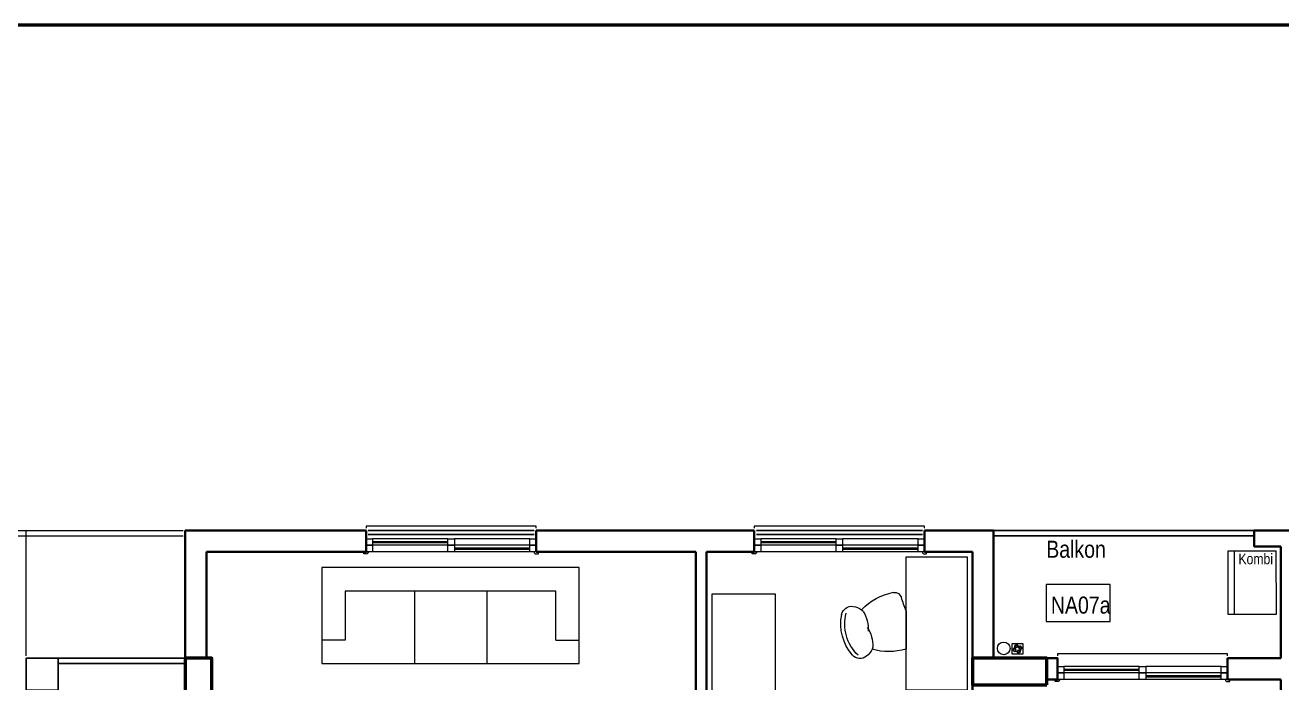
# Model space of a CAD drawing. Header units: millimetres. Extents: x 1852829 to 1882754, y -270850 to -231658.
# Drawn here: x 1860972 to 1862154, y -262812 to -262194 of the extents above; entities that cross this region are included whole.
import ezdxf
from ezdxf.enums import TextEntityAlignment as Align

# ---------------------------------------------------------------- set-up
doc = ezdxf.new("R2010")
doc.units = ezdxf.units.MM
for name, color, linetype, lineweight in [('a_ba', 6, 'Continuous', 50), ('a_doğrama', 251, 'Continuous', 20), ('a_duvar', 251, 'Continuous', 35), ('a_görünüş', 32, 'Continuous', 25), ('a_görünüş_ince', 8, 'Continuous', 20), ('a_not_mahal', 253, 'Continuous', 5), ('a_tefriş', 8, 'Continuous', 20), ('a_çerçeve_line', 7, 'Continuous', 50), ('m_yib', 65, 'Continuous', 20)]:
    doc.layers.add(name, color=color, linetype=linetype, lineweight=lineweight)
doc.styles.get("Standard").update_dxf_attribs({"font": 'ARIALN.TTF'})

# ---------------------------------------------------------------- blocks, each defined once
blk = doc.blocks.new('160p')
at = {"layer": 'a_doğrama', "color": 251}
for points in [[(-6, -6), (-6, 0), (-12, 0), (-12, -6)], [(0, -6), (0, 0), (-6, 0), (-6, -6)], [(-6, -83), (-6, -77), (-12, -77), (-12, -83)], [(0, -83), (0, -77), (-6, -77), (-6, -83)], [(-6, -160), (-6, -154), (-12, -154), (-12, -160)], [(0, -160), (0, -154), (-6, -154), (-6, -160)]]:
    blk.add_lwpolyline(points, close=True, dxfattribs=at)
for points in [[(2, -1), (2, 2), (0, 2), (0, -2), (1, -2), (2, -1)], [(-9.5, -6), (-9.5, -77)], [(-8.5, -6), (-8.5, -77)], [(-3.5, -83), (-3.5, -154)], [(-2.5, -83), (-2.5, -154)], [(2, -159), (2, -162), (0, -162), (0, -158), (1, -158), (2, -159)]]:
    blk.add_lwpolyline(points, dxfattribs=at)
at = {"layer": 'a_görünüş_ince', "color": 251}
for points in [[(-22, -160), (-24, -160), (-24, 0), (-22, 0)], [(-12, -77), (-12, -6)], [(-6, -77), (-6, -6)], [(-6, -77), (-6, -6)], [(0, -77), (0, -6)], [(-12, -154), (-12, -83)], [(-6, -154), (-6, -83)], [(-6, -154), (-6, -83)], [(0, -154), (0, -83)]]:
    blk.add_lwpolyline(points, dxfattribs=at)
blk = doc.blocks.new('tefriş_koltuk_242x90')
at = {"layer": 'a_tefriş'}
for p, q in [((-34, -22), (-34, -90)), ((34, -22), (34, -90)), ((-99, -68), (-121, -68)), ((99, -68), (121, -68))]:
    blk.add_line(p, q, dxfattribs=at)
for points in [[(-121, -90), (-121, 0), (121, 0), (121, -90), (-121, -90)], [(-99, -68), (-99, -22), (99, -22), (99, -68)]]:
    blk.add_lwpolyline(points, dxfattribs=at)
blk = doc.blocks.new('tefriş_sandalye')
at = {"layer": 'a_tefriş'}
blk.add_line((0, -18), (0, 18), dxfattribs=at)
at = {"layer": 'a_tefriş', "extrusion": (0, 0, -1)}
for centre, major_axis, start_param, end_param in [((48.7, 10.5), (13, -13), 2.7784, 3.245118), ((43.2, 17.3), (6.76, 6.76), 4.815914, 6.34704), ((16.9, -5.5), (28.8, 28.8), 6.26556, 7.321949), ((16.9, -5.5), (28.8, 28.8), 6.26556, 7.321949), ((16, -34.3), (38.7, 38.7), 5.200723, 5.79406), ((62.1, 15.1), (21.8, -21.8), 1.757107, 2.385975), ((62.1, 15.1), (21.8, -21.8), 1.757107, 2.385975), ((48.7, 10.5), (13, -13), 2.664537, 2.7784), ((48.7, 10.5), (13, -13), 2.664537, 2.7784), ((17, -5.7), (31.4, -31.4), -1.506941, -0.587454), ((66.5, -1.2), (21.8, -21.8), 1.802816, 2.431683), ((66.5, -1.2), (21.8, -21.8), 1.802816, 2.431683), ((-154, -79.7), (117.3, -117.3), -1.166716, -1.087708), ((1.8, 18.5), (38.7, -38.7), -0.034473, 0.601946), ((52.6, -3.9), (13, -13), 1.410391, 1.524253), ((52.6, -3.9), (13, -13), 1.410391, 1.524253), ((52.6, -3.9), (13, 13), 2.514469, 2.981187), ((51.2, -12.6), (6.76, -6.76), -0.587454, 0.943672), ((11.1, -28.2), (4.99, -4.99), 0.687369, 2.053884)]:
    blk.add_ellipse(centre, major_axis=major_axis, ratio=1, start_param=start_param, end_param=end_param, dxfattribs=at)
blk = doc.blocks.new('tefriş_süzgeç')
at = {"layer": 'a_tefriş'}
for p, q in [((5, 0), (-5, 0)), ((-5, 0), (-5, -10)), ((5, -10), (5, 0)), ((-5, -10), (5, -10)), ((-3.6, -5.1), (-4.1, -5.1)), ((-2.6, -5.1), (-3.1, -5.1)), ((-2.5, -2.5), (-2.9, -2.2)), ((-2.6, -7.6), (-2.9, -7.9)), ((-2, -3.3), (-2.3, -3)), ((-1.9, -6.9), (-2.2, -7.2)), ((-1.6, -5.1), (-2.1, -5.1)), ((-1.2, -3.9), (-1.5, -3.6)), ((-1.2, -6.2), (-1.5, -6.5)), ((-0.2, -2.5), (-0.2, -2)), ((-0.1, -1.5), (-0.1, -1)), ((-0.1, -3), (-0.1, -3.5)), ((-0.1, -6.6), (-0.1, -7.1)), ((-0.1, -7.6), (-0.1, -8.1)), ((-0.1, -8.6), (-0.1, -9.1)), ((1, -4), (1.4, -3.6)), ((1.1, -6.2), (1.4, -6.5)), ((1.5, -5.1), (2, -5.1)), ((1.7, -3.3), (2.1, -2.9)), ((1.8, -6.9), (2.1, -7.2)), ((2.5, -2.5), (2.8, -2.2)), ((2.5, -5.1), (3, -5.1)), ((2.5, -7.5), (2.8, -7.9)), ((3.5, -5.1), (4, -5.1))]:
    blk.add_line(p, q, dxfattribs=at)
for centre, radius, start, end in [((-0.1, -5.1), 4.06, 134.2896, 180), ((-0.1, -5.1), 3.56, 134.2896, 180), ((-0.1, -5.1), 3.06, 180, 225), ((-0.1, -5.1), 4.06, 225, 270), ((-0.1, -5.1), 2.56, 180, 225), ((-0.1, -5.1), 3.56, 225, 270), ((-0.4, -4.4), 2.4, 84.5943, 143.2016), ((-0.1, -5.1), 2.06, 134.2896, 180), ((-0.1, -5), 2.44, 90.343, 138.1212), ((-0.1, -5.1), 1.56, 134.2896, 180), ((-0.1, -5.1), 2.06, 225, 270), ((-0.1, -5.1), 1.56, 225, 270), ((-0.1, -5.1), 4.06, 45, 90), ((-0.1, -5.1), 3.56, 45, 90), ((-0.1, -5.1), 2.06, 45, 90), ((-0.1, -5.1), 1.56, 45, 90), ((-0.1, -5.1), 2.56, 270, 315.7104), ((-0.1, -5.1), 3.06, 270, 315.7104), ((-0.1, -5.1), 1.56, 314.2896, 360), ((-0.1, -5.1), 2.06, 314.2896, 360), ((-0.1, -5.1), 2.56, 360, 45), ((-0.1, -5.1), 3.06, 360, 45), ((-0.1, -5.1), 3.56, 314.2896, 360), ((-0.1, -5.1), 4.06, 314.2896, 360)]:
    blk.add_arc(centre, radius, start, end, dxfattribs=at)
blk = doc.blocks.new('kombi')
at = {"layer": 'a_tefriş', "lineweight": 20}
for p, q in [((-4.8, 60), (40.2, 60)), ((-4.7, 0), (-4.8, 60)), ((1.3, 0), (1.2, 60)), ((40.2, 60), (40.3, 0)), ((69.2, 60), (69.2, 0)), ((114.2, 60), (69.2, 60)), ((108.2, 0), (108.2, 60)), ((114.2, 0), (114.2, 60)), ((40.3, 0), (-4.7, 0)), ((69.2, 0), (114.2, 0))]:
    blk.add_line(p, q, dxfattribs=at)
at = {"layer": 'a_not_mahal'}
for p in [(5, 47.3), (73.2, 47.3)]:
    blk.add_text('Kombi', height=10, dxfattribs=at).set_placement(p)

msp = doc.modelspace()

# ---------------------------------------------------------------- linework, layer by layer
at = {"layer": 'a_ba', "color": 253}
for points in [[(1861122.7, -262858.5), (1861147.7, -262858.5), (1861147.7, -262788.5), (1861122.7, -262788.5)], [(1861932.7, -262813.5), (1861932.7, -262788.5), (1861862.7, -262788.5), (1861862.7, -262813.5)]]:
    msp.add_lwpolyline(points, close=True, dxfattribs=at)
at = {"layer": 'a_duvar'}
for p, q in [((1861292.7, -262668.5), (1861122.7, -262668.5)), ((1861122.7, -262668.5), (1861122.7, -262788.5)), ((1861657.7, -262668.5), (1861452.7, -262668.5)), ((1861882.7, -262668.5), (1861817.7, -262668.5)), ((1861882.7, -262788.5), (1861882.7, -262668.5)), ((1862197.7, -262668.5), (1862127.7, -262668.5)), ((1861142.7, -262688.5), (1861292.7, -262688.5)), ((1861142.7, -262788.5), (1861142.7, -262688.5)), ((1861452.7, -262688.5), (1861602.7, -262688.5)), ((1861602.7, -262688.5), (1861602.7, -263058.5)), ((1861612.7, -263048.5), (1861612.7, -262688.5)), ((1861612.7, -262688.5), (1861657.7, -262688.5)), ((1861817.7, -262688.5), (1861862.7, -262688.5)), ((1861862.7, -262688.5), (1861862.7, -263048.5)), ((1862152.7, -262683.5), (1862152.7, -262788.5)), ((1861882.7, -262788.5), (1861932.7, -262788.5)), ((1862102.7, -262788.5), (1862152.7, -262788.5)), ((1861122.7, -262808.5), (1861122.7, -262943.5)), ((1862102.7, -262808.5), (1862152.7, -262808.5)), ((1862152.7, -262808.5), (1862152.7, -263168.5))]:
    msp.add_line(p, q, dxfattribs=at)
for points in [[(1861292.7, -262688.5), (1861292.7, -262668.5)], [(1861452.7, -262688.5), (1861452.7, -262668.5)], [(1861657.7, -262688.5), (1861657.7, -262668.5)], [(1861817.7, -262688.5), (1861817.7, -262668.5)], [(1862127.7, -262668.5), (1862127.7, -262683.5), (1862152.7, -262683.5)], [(1861932.7, -262788.5), (1861942.7, -262788.5), (1861942.7, -262808.5), (1861932.7, -262808.5)], [(1862102.7, -262788.5), (1862102.7, -262808.5)]]:
    msp.add_lwpolyline(points, dxfattribs=at)
at = {"layer": 'a_görünüş', "color": 251}
for points in [[(1861450.7, -262668.5), (1861294.7, -262668.5)], [(1861815.7, -262668.5), (1861659.7, -262668.5)], [(1862127.7, -262668.5), (1861882.7, -262668.5)], [(1861450.7, -262672.5), (1861294.7, -262672.5)], [(1861815.7, -262672.5), (1861659.7, -262672.5)], [(1862127.7, -262673.5), (1861882.7, -262673.5)], [(1861122.7, -262788.5), (1861003.2, -262788.5)], [(1861122.7, -262793.5), (1861003.2, -262793.5)]]:
    msp.add_lwpolyline(points, dxfattribs=at)
msp.add_lwpolyline([(1860973.2, -262818.5), (1861003.2, -262818.5), (1861003.2, -262788.5), (1860973.2, -262788.5)], close=True, dxfattribs=at)
at = {"layer": 'a_görünüş_ince'}
for p, q in [((1860853.2, -262668.5), (1861120.7, -262668.5)), ((1860858.2, -262673.5), (1861120.7, -262673.5))]:
    msp.add_line(p, q, dxfattribs=at)
msp.add_lwpolyline([(1860973.2, -262786.5), (1860973.2, -262668.5)], dxfattribs=at)
at = {"layer": 'a_not_mahal'}
msp.add_lwpolyline([(1861992.2, -262719.2), (1861932.2, -262719.2), (1861932.2, -262754.2), (1861992.2, -262754.2)], close=True, dxfattribs=at)
at = {"layer": 'a_tefriş'}
for points in [[(1861800.4, -262693.5), (1861857.7, -262693.5), (1861857.7, -262818.5), (1861800.4, -262818.5)], [(1861617.7, -262848.5), (1861677.7, -262848.5), (1861677.7, -262728.5), (1861617.7, -262728.5)]]:
    msp.add_lwpolyline(points, close=True, dxfattribs=at)
at = {"layer": 'a_çerçeve_line'}
msp.add_lwpolyline([(1872123.9, -265193.7), (1872123.9, -262193.7), (1853005.4, -262193.7), (1853005.4, -265193.7)], close=True, dxfattribs=at)
at = {"layer": 'm_yib'}
msp.add_circle((1861892.2, -262779.4), 5.92, dxfattribs=at)
msp.add_circle((1861892.2, -262779.4), 5.92, dxfattribs=at)

# ---------------------------------------------------------------- block references
at = {"layer": 'a_duvar', "xscale": -1, "rotation": 90}
for p in [(1861292.7, -262688.5), (1861657.7, -262688.5), (1861942.7, -262808.5)]:
    msp.add_blockref('160p', p, dxfattribs=at)
at = {"layer": 'a_duvar'}
msp.add_blockref('kombi', (1862107.9, -262747.6), dxfattribs=at)
at = {"layer": 'a_tefriş', "xscale": -1}
msp.add_blockref('tefriş_koltuk_242x90', (1861372.1, -262703.5), dxfattribs=at)
at = {"layer": 'a_tefriş', "rotation": 180}
msp.add_blockref('tefriş_sandalye', (1861800.4, -262762), dxfattribs=at)
at = {"layer": 'a_tefriş', "xscale": -1, "rotation": 270}
msp.add_blockref('tefriş_süzgeç', (1861910.2, -262779.7), dxfattribs=at)

# ---------------------------------------------------------------- texts
at = {"layer": 'a_not_mahal'}
msp.add_text('Balkon', height=16, dxfattribs=at).set_placement((1861932.2, -262694.2))
msp.add_text('NA07a', height=16, rotation=360, dxfattribs=at).set_placement((1861964.6, -262746.7), align=Align.CENTER)

doc.saveas('drawing.dxf')
